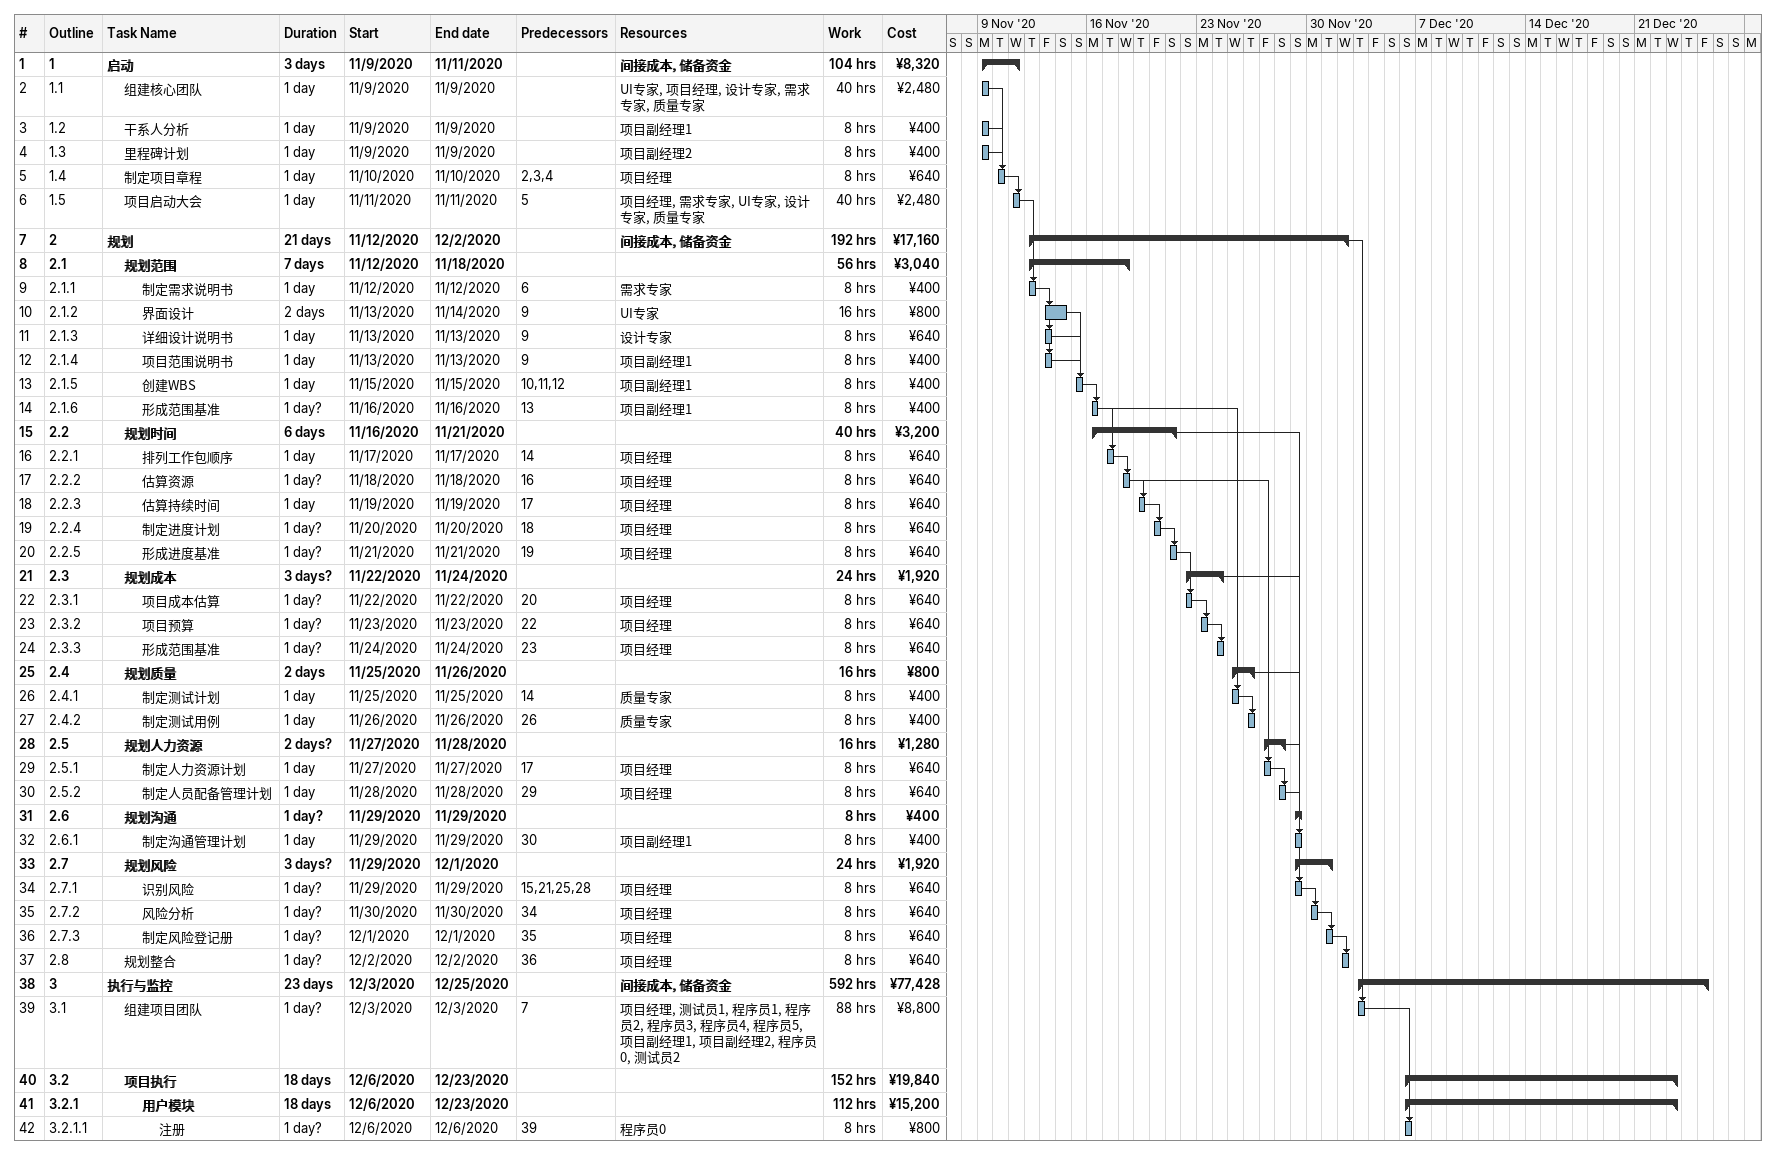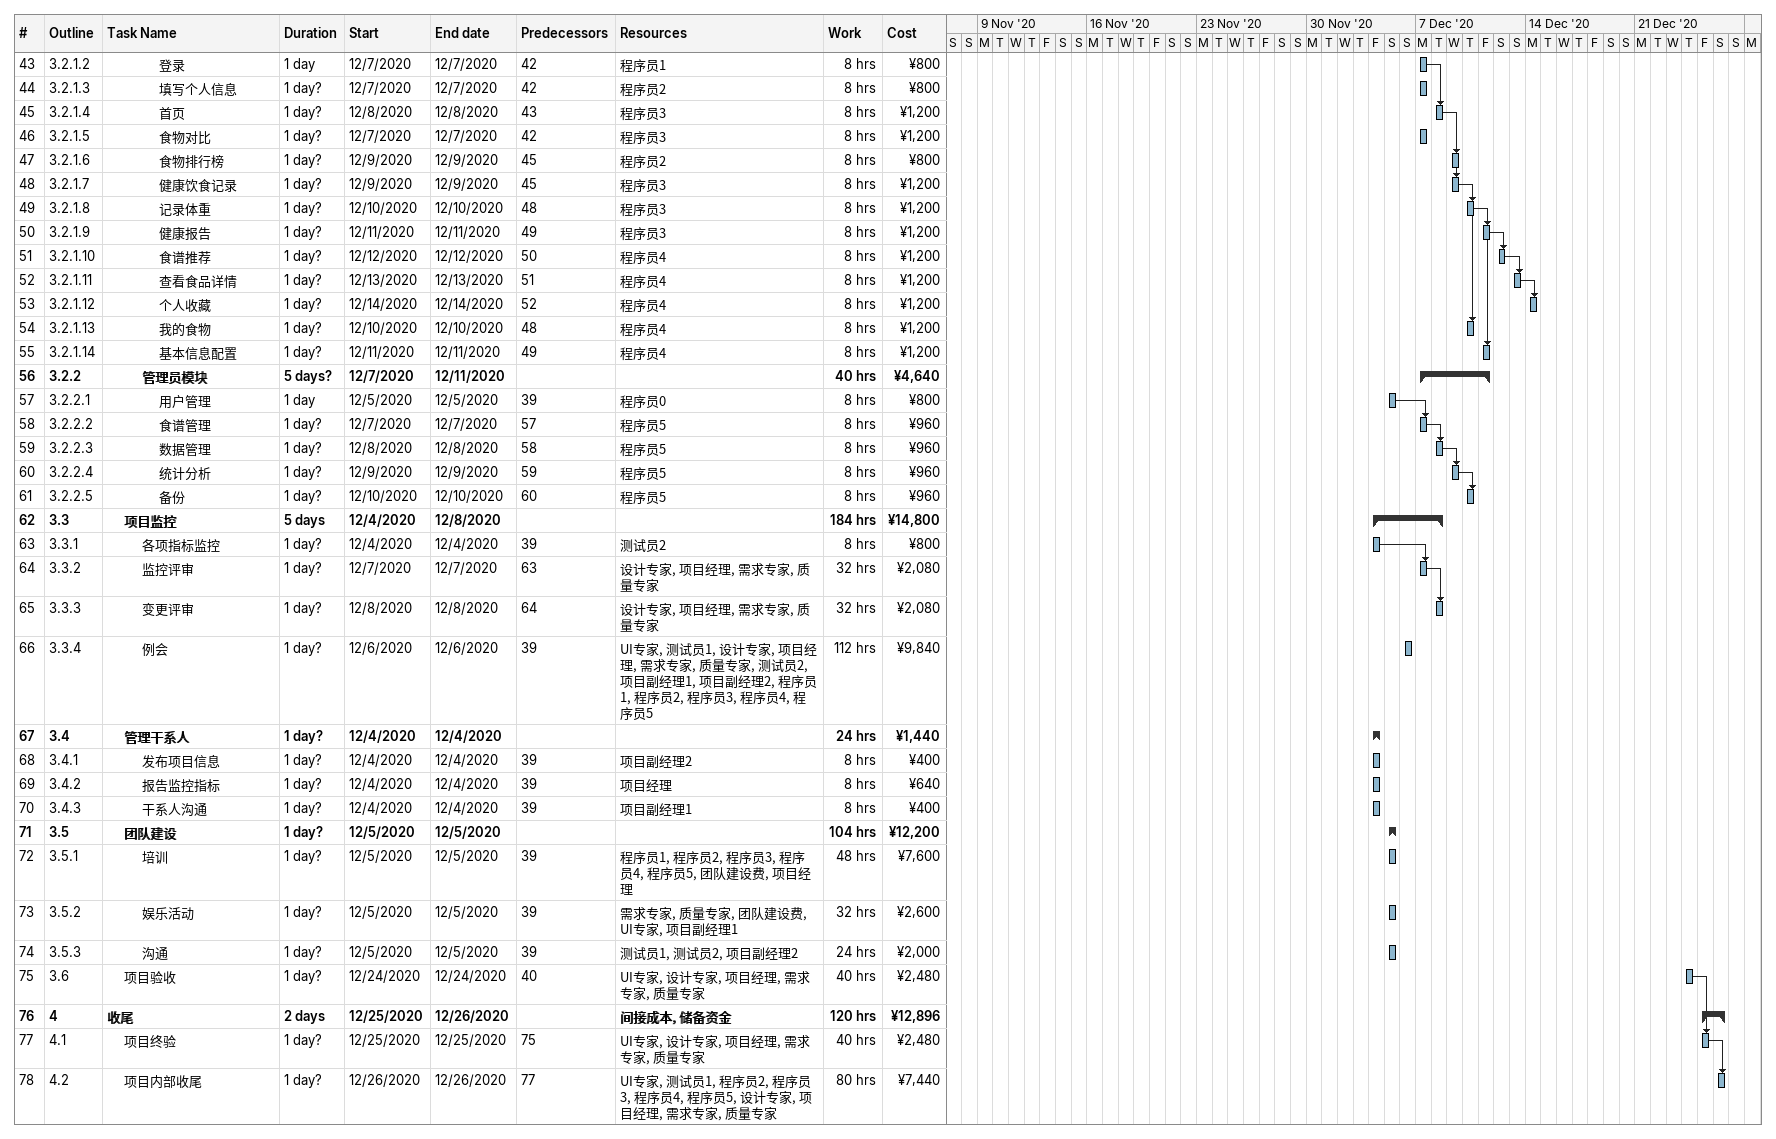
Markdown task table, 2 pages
| ID | WBS | Task | Duration | Start | Finish | Predecessors | Resources | Work (h) | Cost (¥) |
|---|---|---|---|---|---|---|---|---|---|
| 1 | 1 | **启动** | 3d | 2020-11-09 | 2020-11-11 |  | 间接成本, 储备资金 | 104 | 8320 |
| 2 | 1.1 | 组建核心团队 | 1d | 2020-11-09 | 2020-11-09 |  | UI专家, 项目经理, 设计专家, 需求专家, 质量专家 | 40 | 2480 |
| 3 | 1.2 | 干系人分析 | 1d | 2020-11-09 | 2020-11-09 |  | 项目副经理1 | 8 | 400 |
| 4 | 1.3 | 里程碑计划 | 1d | 2020-11-09 | 2020-11-09 |  | 项目副经理2 | 8 | 400 |
| 5 | 1.4 | 制定项目章程 | 1d | 2020-11-10 | 2020-11-10 | 2, 3, 4 | 项目经理 | 8 | 640 |
| 6 | 1.5 | 项目启动大会 | 1d | 2020-11-11 | 2020-11-11 | 5 | 项目经理, 需求专家, UI专家, 设计专家, 质量专家 | 40 | 2480 |
| 7 | 2 | **规划** | 21d | 2020-11-12 | 2020-12-02 |  | 间接成本, 储备资金 | 192 | 17160 |
| 8 | 2.1 | **规划范围** | 7d | 2020-11-12 | 2020-11-18 |  |  | 56 | 3040 |
| 9 | 2.1.1 | 制定需求说明书 | 1d | 2020-11-12 | 2020-11-12 | 6 | 需求专家 | 8 | 400 |
| 10 | 2.1.2 | 界面设计 | 2d | 2020-11-13 | 2020-11-14 | 9 | UI专家 | 16 | 800 |
| 11 | 2.1.3 | 详细设计说明书 | 1d | 2020-11-13 | 2020-11-13 | 9 | 设计专家 | 8 | 640 |
| 12 | 2.1.4 | 项目范围说明书 | 1d | 2020-11-13 | 2020-11-13 | 9 | 项目副经理1 | 8 | 400 |
| 13 | 2.1.5 | 创建WBS | 1d | 2020-11-15 | 2020-11-15 | 10, 11, 12 | 项目副经理1 | 8 | 400 |
| 14 | 2.1.6 | 形成范围基准 | 1d? | 2020-11-16 | 2020-11-16 | 13 | 项目副经理1 | 8 | 400 |
| 15 | 2.2 | **规划时间** | 6d | 2020-11-16 | 2020-11-21 |  |  | 40 | 3200 |
| 16 | 2.2.1 | 排列工作包顺序 | 1d | 2020-11-17 | 2020-11-17 | 14 | 项目经理 | 8 | 640 |
| 17 | 2.2.2 | 估算资源 | 1d? | 2020-11-18 | 2020-11-18 | 16 | 项目经理 | 8 | 640 |
| 18 | 2.2.3 | 估算持续时间 | 1d | 2020-11-19 | 2020-11-19 | 17 | 项目经理 | 8 | 640 |
| 19 | 2.2.4 | 制定进度计划 | 1d? | 2020-11-20 | 2020-11-20 | 18 | 项目经理 | 8 | 640 |
| 20 | 2.2.5 | 形成进度基准 | 1d? | 2020-11-21 | 2020-11-21 | 19 | 项目经理 | 8 | 640 |
| 21 | 2.3 | **规划成本** | 3d? | 2020-11-22 | 2020-11-24 |  |  | 24 | 1920 |
| 22 | 2.3.1 | 项目成本估算 | 1d? | 2020-11-22 | 2020-11-22 | 20 | 项目经理 | 8 | 640 |
| 23 | 2.3.2 | 项目预算 | 1d? | 2020-11-23 | 2020-11-23 | 22 | 项目经理 | 8 | 640 |
| 24 | 2.3.3 | 形成范围基准 | 1d? | 2020-11-24 | 2020-11-24 | 23 | 项目经理 | 8 | 640 |
| 25 | 2.4 | **规划质量** | 2d | 2020-11-25 | 2020-11-26 |  |  | 16 | 800 |
| 26 | 2.4.1 | 制定测试计划 | 1d | 2020-11-25 | 2020-11-25 | 14 | 质量专家 | 8 | 400 |
| 27 | 2.4.2 | 制定测试用例 | 1d | 2020-11-26 | 2020-11-26 | 26 | 质量专家 | 8 | 400 |
| 28 | 2.5 | **规划人力资源** | 2d? | 2020-11-27 | 2020-11-28 |  |  | 16 | 1280 |
| 29 | 2.5.1 | 制定人力资源计划 | 1d | 2020-11-27 | 2020-11-27 | 17 | 项目经理 | 8 | 640 |
| 30 | 2.5.2 | 制定人员配备管理计划 | 1d | 2020-11-28 | 2020-11-28 | 29 | 项目经理 | 8 | 640 |
| 31 | 2.6 | **规划沟通** | 1d? | 2020-11-29 | 2020-11-29 |  |  | 8 | 400 |
| 32 | 2.6.1 | 制定沟通管理计划 | 1d | 2020-11-29 | 2020-11-29 | 30 | 项目副经理1 | 8 | 400 |
| 33 | 2.7 | **规划风险** | 3d? | 2020-11-29 | 2020-12-01 |  |  | 24 | 1920 |
| 34 | 2.7.1 | 识别风险 | 1d? | 2020-11-29 | 2020-11-29 | 15, 21, 25, 28 | 项目经理 | 8 | 640 |
| 35 | 2.7.2 | 风险分析 | 1d? | 2020-11-30 | 2020-11-30 | 34 | 项目经理 | 8 | 640 |
| 36 | 2.7.3 | 制定风险登记册 | 1d? | 2020-12-01 | 2020-12-01 | 35 | 项目经理 | 8 | 640 |
| 37 | 2.8 | 规划整合 | 1d? | 2020-12-02 | 2020-12-02 | 36 | 项目经理 | 8 | 640 |
| 38 | 3 | **执行与监控** | 23d | 2020-12-03 | 2020-12-25 |  | 间接成本, 储备资金 | 592 | 77428 |
| 39 | 3.1 | 组建项目团队 | 1d? | 2020-12-03 | 2020-12-03 | 7 | 项目经理, 测试员1, 程序员1, 程序员2, 程序员3, 程序员4, 程序员5, 项目副经理1, 项目副经理2, 程序员0, 测试员2 | 88 | 8800 |
| 40 | 3.2 | **项目执行** | 18d | 2020-12-06 | 2020-12-23 |  |  | 152 | 19840 |
| 41 | 3.2.1 | **用户模块** | 18d | 2020-12-06 | 2020-12-23 |  |  | 112 | 15200 |
| 42 | 3.2.1.1 | 注册 | 1d? | 2020-12-06 | 2020-12-06 | 39 | 程序员0 | 8 | 800 |
| 43 | 3.2.1.2 | 登录 | 1d | 2020-12-07 | 2020-12-07 | 42 | 程序员1 | 8 | 800 |
| 44 | 3.2.1.3 | 填写个人信息 | 1d? | 2020-12-07 | 2020-12-07 | 42 | 程序员2 | 8 | 800 |
| 45 | 3.2.1.4 | 首页 | 1d? | 2020-12-08 | 2020-12-08 | 43 | 程序员3 | 8 | 1200 |
| 46 | 3.2.1.5 | 食物对比 | 1d? | 2020-12-07 | 2020-12-07 | 42 | 程序员3 | 8 | 1200 |
| 47 | 3.2.1.6 | 食物排行榜 | 1d? | 2020-12-09 | 2020-12-09 | 45 | 程序员2 | 8 | 800 |
| 48 | 3.2.1.7 | 健康饮食记录 | 1d? | 2020-12-09 | 2020-12-09 | 45 | 程序员3 | 8 | 1200 |
| 49 | 3.2.1.8 | 记录体重 | 1d? | 2020-12-10 | 2020-12-10 | 48 | 程序员3 | 8 | 1200 |
| 50 | 3.2.1.9 | 健康报告 | 1d? | 2020-12-11 | 2020-12-11 | 49 | 程序员3 | 8 | 1200 |
| 51 | 3.2.1.10 | 食谱推荐 | 1d? | 2020-12-12 | 2020-12-12 | 50 | 程序员4 | 8 | 1200 |
| 52 | 3.2.1.11 | 查看食品详情 | 1d? | 2020-12-13 | 2020-12-13 | 51 | 程序员4 | 8 | 1200 |
| 53 | 3.2.1.12 | 个人收藏 | 1d? | 2020-12-14 | 2020-12-14 | 52 | 程序员4 | 8 | 1200 |
| 54 | 3.2.1.13 | 我的食物 | 1d? | 2020-12-10 | 2020-12-10 | 48 | 程序员4 | 8 | 1200 |
| 55 | 3.2.1.14 | 基本信息配置 | 1d? | 2020-12-11 | 2020-12-11 | 49 | 程序员4 | 8 | 1200 |
| 56 | 3.2.2 | **管理员模块** | 5d? | 2020-12-07 | 2020-12-11 |  |  | 40 | 4640 |
| 57 | 3.2.2.1 | 用户管理 | 1d | 2020-12-05 | 2020-12-05 | 39 | 程序员0 | 8 | 800 |
| 58 | 3.2.2.2 | 食谱管理 | 1d? | 2020-12-07 | 2020-12-07 | 57 | 程序员5 | 8 | 960 |
| 59 | 3.2.2.3 | 数据管理 | 1d? | 2020-12-08 | 2020-12-08 | 58 | 程序员5 | 8 | 960 |
| 60 | 3.2.2.4 | 统计分析 | 1d? | 2020-12-09 | 2020-12-09 | 59 | 程序员5 | 8 | 960 |
| 61 | 3.2.2.5 | 备份 | 1d? | 2020-12-10 | 2020-12-10 | 60 | 程序员5 | 8 | 960 |
| 62 | 3.3 | **项目监控** | 5d | 2020-12-04 | 2020-12-08 |  |  | 184 | 14800 |
| 63 | 3.3.1 | 各项指标监控 | 1d? | 2020-12-04 | 2020-12-04 | 39 | 测试员2 | 8 | 800 |
| 64 | 3.3.2 | 监控评审 | 1d? | 2020-12-07 | 2020-12-07 | 63 | 设计专家, 项目经理, 需求专家, 质量专家 | 32 | 2080 |
| 65 | 3.3.3 | 变更评审 | 1d? | 2020-12-08 | 2020-12-08 | 64 | 设计专家, 项目经理, 需求专家, 质量专家 | 32 | 2080 |
| 66 | 3.3.4 | 例会 | 1d? | 2020-12-06 | 2020-12-06 | 39 | UI专家, 测试员1, 设计专家, 项目经理, 需求专家, 质量专家, 测试员2, 项目副经理1, 项目副经理2, 程序员1, 程序员2, 程序员3, 程序员4, 程序员5 | 112 | 9840 |
| 67 | 3.4 | **管理干系人** | 1d? | 2020-12-04 | 2020-12-04 |  |  | 24 | 1440 |
| 68 | 3.4.1 | 发布项目信息 | 1d? | 2020-12-04 | 2020-12-04 | 39 | 项目副经理2 | 8 | 400 |
| 69 | 3.4.2 | 报告监控指标 | 1d? | 2020-12-04 | 2020-12-04 | 39 | 项目经理 | 8 | 640 |
| 70 | 3.4.3 | 干系人沟通 | 1d? | 2020-12-04 | 2020-12-04 | 39 | 项目副经理1 | 8 | 400 |
| 71 | 3.5 | **团队建设** | 1d? | 2020-12-05 | 2020-12-05 |  |  | 104 | 12200 |
| 72 | 3.5.1 | 培训 | 1d? | 2020-12-05 | 2020-12-05 | 39 | 程序员1, 程序员2, 程序员3, 程序员4, 程序员5, 团队建设费, 项目经理 | 48 | 7600 |
| 73 | 3.5.2 | 娱乐活动 | 1d? | 2020-12-05 | 2020-12-05 | 39 | 需求专家, 质量专家, 团队建设费, UI专家, 项目副经理1 | 32 | 2600 |
| 74 | 3.5.3 | 沟通 | 1d? | 2020-12-05 | 2020-12-05 | 39 | 测试员1, 测试员2, 项目副经理2 | 24 | 2000 |
| 75 | 3.6 | 项目验收 | 1d? | 2020-12-24 | 2020-12-24 | 40 | UI专家, 设计专家, 项目经理, 需求专家, 质量专家 | 40 | 2480 |
| 76 | 4 | **收尾** | 2d | 2020-12-25 | 2020-12-26 |  | 间接成本, 储备资金 | 120 | 12896 |
| 77 | 4.1 | 项目终验 | 1d? | 2020-12-25 | 2020-12-25 | 75 | UI专家, 设计专家, 项目经理, 需求专家, 质量专家 | 40 | 2480 |
| 78 | 4.2 | 项目内部收尾 | 1d? | 2020-12-26 | 2020-12-26 | 77 | UI专家, 测试员1, 程序员2, 程序员3, 程序员4, 程序员5, 设计专家, 项目经理, 需求专家, 质量专家 | 80 | 7440 |
